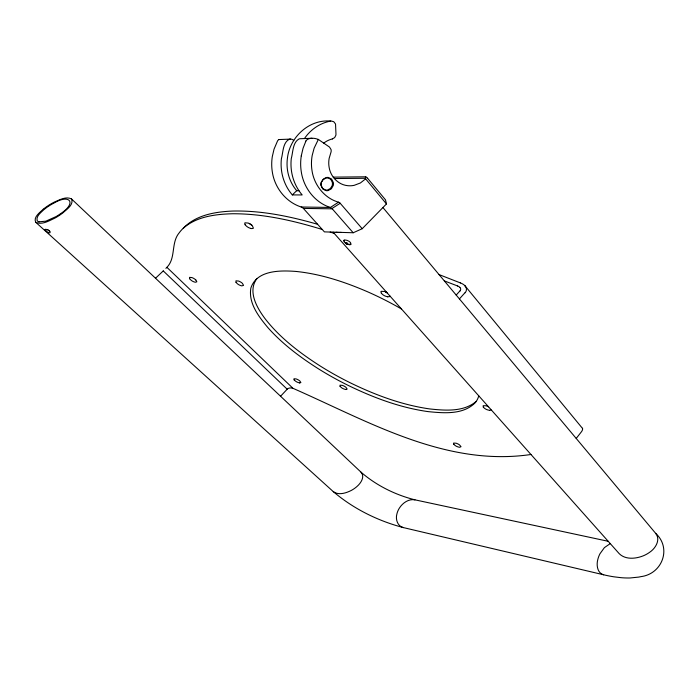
<?xml version="1.0" encoding="UTF-8"?>
<svg xmlns="http://www.w3.org/2000/svg" width="699" height="699" viewBox="0 0 699 699"><rect width="100%" height="100%" fill="white"/><g stroke="black" fill="none" stroke-linecap="round" stroke-linejoin="round"><path stroke-width="1.05" d="M301.278 155.868L303.06 148.24L305.891 141.111M582.547 429.597L582.354 430.173A11.184 8.816 -6.6 0 1 581.551 431.632L576.212 438.448M350.95 243.968C351.265 241.487 345.481 239.207 344.057 240.29M353.196 232.758L332.252 208.826L303.375 208.407L324.406 231.876L353.196 232.758L362.213 228.713L386.46 203.933L365.638 178.857L360.369 182.989L354.192 185.331A16.392 12.923 -6.6 0 1 347.351 185.637C338.01 184.588 330.548 176.471 329.133 167.358A41.092 32.381 -6.6 0 1 329.142 158.42L331.029 152.05A8.222 6.474 -6.6 0 0 331.011 149.472L329.474 147.052L318.342 139.424L314.131 148.188L312.191 155.458A71.953 56.706 -6.6 0 0 311.972 170.329C313.965 184.754 324.257 198.132 338.491 202.177A3.381 2.665 -6.6 0 1 338.971 202.352M304.458 138.559C310.478 129.621 320.028 122.954 330.706 121.076A3.32 2.621 -6.6 0 1 331.23 121.014L333.764 121.713L335.537 124.02L335.966 134.094A8.091 6.378 -6.6 0 1 335.843 135.291L334.69 137.563L332.322 138.987M256.979 278.464C247.385 291.177 256.83 307.691 264.938 318.517C279.827 337.757 299.469 352.698 319.81 365.752A351.431 276.935 -6.6 0 0 350.819 383.078C375.817 395.215 402.283 405.062 429.911 408.959C445.342 410.558 463.559 412.122 476.246 401.401M530.96 454.49C445.63 467.046 368.364 421.41 292.96 388.312L166.895 267.324C176.078 258.167 170.818 242.841 179.119 232.942A36.427 28.711 -6.6 0 1 183.243 228.267C195.921 214.969 215.231 211.753 232.784 211.054C261.575 210.408 290.059 216.367 317.599 224.283M350.749 244.327L346.896 244.301L344.161 241.819A3.591 2.831 -6.6 0 1 344.074 241.408M166.843 267.385L165.899 268.364M459.418 298.919L465.01 292.698M456.194 295.074L459.951 290.915M280.544 396.272L287.184 389.212L163.251 270.915M491.179 410.025L489.536 410.392M279.032 139.555L290.312 139.118A3.591 2.831 -6.6 0 0 289.098 139.337C282.658 142.867 283.147 152.653 281.374 158.83A79.782 62.866 -6.6 0 0 281.426 169.831C282.518 179.014 286.249 187.917 292.331 194.916L296.629 190.74L298.971 190.74M155.493 278.281L163.286 270.889M43.303 209.167C40.044 212.391 33.054 217.083 35.771 222.308L333.248 491.598C353.414 508.793 377.888 520.904 403.48 527.614L603.648 574.788A115.623 91.115 -6.6 0 0 613.836 576.806L620.895 577.662A65.182 51.368 -6.6 0 0 630.044 577.977L638.633 577.103A37.947 29.9 -6.6 0 0 640.869 576.64C662.25 574.01 671.94 548.173 655.671 533.363L382.93 207.542M183.243 228.267C196.611 216.437 215.432 214.226 232.575 213.745C263.121 213.658 293.222 220.552 322.265 229.49M338.491 202.177L330.382 207.481L332.252 208.826M362.213 228.713L340.186 203.269L331.964 208.529M610.262 543.595L604.408 547.623L599.978 553.748A36.348 28.642 -6.6 0 0 597.75 559.742C596.291 565.15 597.313 573.136 603.648 574.788M344.319 240.133L344.345 240.124A3.277 2.578 -6.6 0 0 344.065 241.146A1.398 1.101 -6.6 0 1 343.934 240.29M45.356 229.272C51.525 229.56 51.822 236.349 45.715 230.618M367.578 178.254A13.569 10.695 -6.6 0 0 367.062 177.677L365.76 176.812L365.402 177.712A6.772 5.33 -6.6 0 0 365.463 178.105M333.257 177.179L333.956 177.135A8.816 6.946 -6.6 0 1 334.271 177.127L365.76 176.812M330.706 121.076C309.404 119.075 290.146 136.812 287.525 157.441A69.743 54.959 -6.6 0 0 287.306 168.677C288.206 176.742 291.439 184.571 296.752 190.74M318.342 139.424L316.822 138.944A12.058 9.498 -6.6 0 0 312.313 138.253L300.255 138.725A3.574 2.813 -6.6 0 0 299.041 138.944C292.566 142.526 293.064 152.365 291.273 158.586A80.874 63.731 -6.6 0 0 291.308 169.674C292.383 178.918 296.096 187.882 302.186 194.942L292.331 194.916M334.34 178.551L365.507 178.271L365.638 178.857M278.805 139.608A1.223 0.961 -6.6 0 0 278.394 139.949L277.914 140.403A8.423 6.632 -6.6 0 0 277.582 140.857L274.034 149.167L272.295 156.628A78.559 61.905 -6.6 0 0 272.313 171.893C274.628 187.673 285.856 202.09 301.208 207L330.304 207.446M299.661 382.991L300.876 382.51L299.784 380.938A11.402 8.982 -6.6 0 0 296.105 378.928L293.991 378.744L294.043 379.924M345.752 389.561L347.167 389.046L345.935 387.307A11.49 9.052 -6.6 0 0 342.257 385.359L339.994 385.21L340.046 386.46M387.639 296.83L389.474 296.638A1.048 0.821 -6.6 0 0 389.727 296.446A1.127 0.891 -6.6 0 0 389.937 296.026M608.2 541.288L414.97 499.837C408.67 498.667 402.659 502.939 399.417 508.051A26.894 21.188 -6.6 0 0 396.866 514.088C395.346 519.357 397.591 526.364 403.48 527.614M251.142 228.573L252.959 228.477A0.979 0.769 -6.6 0 0 253.379 228.101L252.243 225.541A12.224 9.629 -6.6 0 0 248.25 223.068L245.096 222.806A0.979 0.769 -6.6 0 0 244.702 223.199L245.052 224.763M414.97 499.837C395.276 494.857 376.394 485.525 361.016 472.174L71.499 198.953C66.047 196.104 59.651 199.879 54.539 201.967A57.493 45.304 -6.6 0 0 43.312 209.176M38.934 221.828L45.916 221.155L56.103 216.576A53.465 42.132 -6.6 0 0 60.21 213.929C77.274 202.998 69.839 193.745 54.435 202.815A51.429 40.525 -6.6 0 0 43.644 209.875C40.839 212.653 35.937 216.14 37.143 220.639A3.312 2.613 -6.6 0 0 38.943 221.81M301.208 207L302.117 207.385A4.736 3.731 -6.6 0 1 302.326 207.507L303.375 208.407M330.173 232.059L334.244 233.431M330.05 207.358C314.515 202.273 303.453 187.437 301.234 171.473A81.739 64.413 -6.6 0 1 301.278 155.868M460.396 282.92L439.042 274.576M457.627 285.978L444.328 280.893M387.159 292.925L386.643 292.645A12.119 9.55 -6.6 0 1 385.193 291.658M49.751 231.255L47.995 230.05M293.79 140.42L292.951 139.861A4.037 3.18 -6.6 0 0 290.321 139.092M35.771 222.308C42.106 225.244 49.227 220.683 54.959 218.071A58.716 46.274 -6.6 0 0 62.7 213.029C66.396 209.578 74.077 204.763 71.499 198.953M333.248 491.598C338.508 495.504 345.795 493.179 351.108 490.532A28.117 22.15 -6.6 0 0 357.119 486.347C360.867 483.114 365.201 476.674 361.016 472.174M195.842 279.976L196.847 281.811L195.301 282.256A9.952 7.838 -6.6 0 1 189.709 278.726M464.949 285.786L582.398 428.286M333.1 232.147L619.227 553.678C625.474 559.89 635.627 558.851 643.185 555.862A27.838 21.94 -6.6 0 0 649.808 552.166C655.575 548.331 660.826 539.68 655.671 533.363M367.578 178.254L385.49 199.827L386.46 203.933M483.289 407.299L483.158 405.708L485.919 405.761A11.979 9.437 -6.6 0 1 488.549 406.844M453.712 444.337L453.607 443.079L456.054 443.201A11.778 9.279 -6.6 0 1 459.523 444.905L461.025 446.687L459.619 447.281A9.454 7.453 -6.6 0 1 453.834 444.267M381.322 293.309L380.903 291.745A1.04 0.821 -6.6 0 1 381.296 291.317L384.756 291.5A11.726 9.236 -6.6 0 1 386.669 292.357M189.569 278.796L189.543 277.354L191.945 277.59A11.857 9.34 -6.6 0 1 195.825 279.993M235.965 282.379L235.965 280.832L238.542 281.042A11.839 9.332 -6.6 0 1 242.431 283.383L243.567 285.393L241.775 285.874A10.022 7.899 -6.6 0 1 236.087 282.317M339.417 202.596A4.412 3.478 -6.6 0 1 340.177 203.278M311.911 138.271A8.825 6.955 -6.6 0 0 309.194 138.69L308.975 138.769A5.356 4.22 -6.6 0 0 305.795 141.076M465.15 286.048A7.488 5.898 -6.6 0 1 465.15 292.767M459.986 287.551A3.836 3.023 -6.6 0 1 460.047 290.959M457.609 286.005A6.055 4.771 -6.6 0 1 459.916 287.42M401.453 308.984A348.032 274.253 -6.6 0 0 367.936 291.946C345.044 282.003 321.007 274.017 296.079 271.448C280.535 270.277 256.716 269.928 250.862 288.067C248.259 303.165 258.717 316.568 267.769 327.482C282.064 343.585 299.399 356.691 317.495 368.224A354.218 279.128 -6.6 0 0 348.539 385.568C373.685 397.775 400.3 407.709 428.094 411.615C443.778 413.17 463.009 414.953 475.163 402.807A23.076 18.183 -6.6 0 0 478.736 395.835M387.665 296.76A10.179 8.021 -6.6 0 1 381.436 293.248M582.485 428.26A2.621 2.062 -6.6 0 1 582.494 429.562M460.379 282.955A12.53 9.873 -6.6 0 1 464.984 285.76M287.114 389.16A4.456 3.512 -6.6 0 1 292.846 388.443M45.819 230.513A3.023 2.385 -6.6 0 1 44.867 229.438M350.784 244.458A1.914 1.512 -6.6 0 1 348.853 244.615M251.666 225.026A12.827 10.109 -6.6 0 1 249.281 223.497M323.759 143.129A19.607 15.448 -6.6 0 1 332.305 138.944M341.199 232.365A17.519 13.805 -6.6 0 1 336.105 232.26M299.688 382.912A9.244 7.287 -6.6 0 1 294.2 379.845M345.787 389.474A9.393 7.401 -6.6 0 1 340.177 386.39M489.553 410.313A9.821 7.741 -6.6 0 1 483.411 407.229M251.168 228.503A10.537 8.301 -6.6 0 1 245.174 224.702M347.691 243.689L346.687 243.907A2.945 2.315 -6.6 0 1 345.551 243.182L345.393 242.544L346.32 242.536A2.936 2.315 -6.6 0 1 347.464 243.261L347.691 243.689M321.357 182.422L321.208 182.981A10.144 7.995 -6.6 0 0 321.199 185.742L322.519 188.337L325.402 189.988A4.299 3.39 -6.6 0 0 327.639 189.953L330.321 188.529L332.016 186.013A10.031 7.899 -6.6 0 0 332.208 182.072L331.046 179.853A6.675 5.26 -6.6 0 0 330.216 179.066L329.491 178.603A4.552 3.582 -6.6 0 0 325.961 178.088L322.921 179.809L321.357 182.422M321.418 181.941L321.208 182.596A11.184 8.816 -6.6 0 0 321.033 185.331L322.921 189.106L326.188 190.652A4.71 3.713 -6.6 0 0 328.119 190.565L331.352 188.8L333.257 185.497A11.184 8.816 -6.6 0 0 333.432 182.78L331.579 179.014L328.329 177.45A4.71 3.713 -6.6 0 0 326.398 177.52L323.576 178.874L321.418 181.941"/></g></svg>
